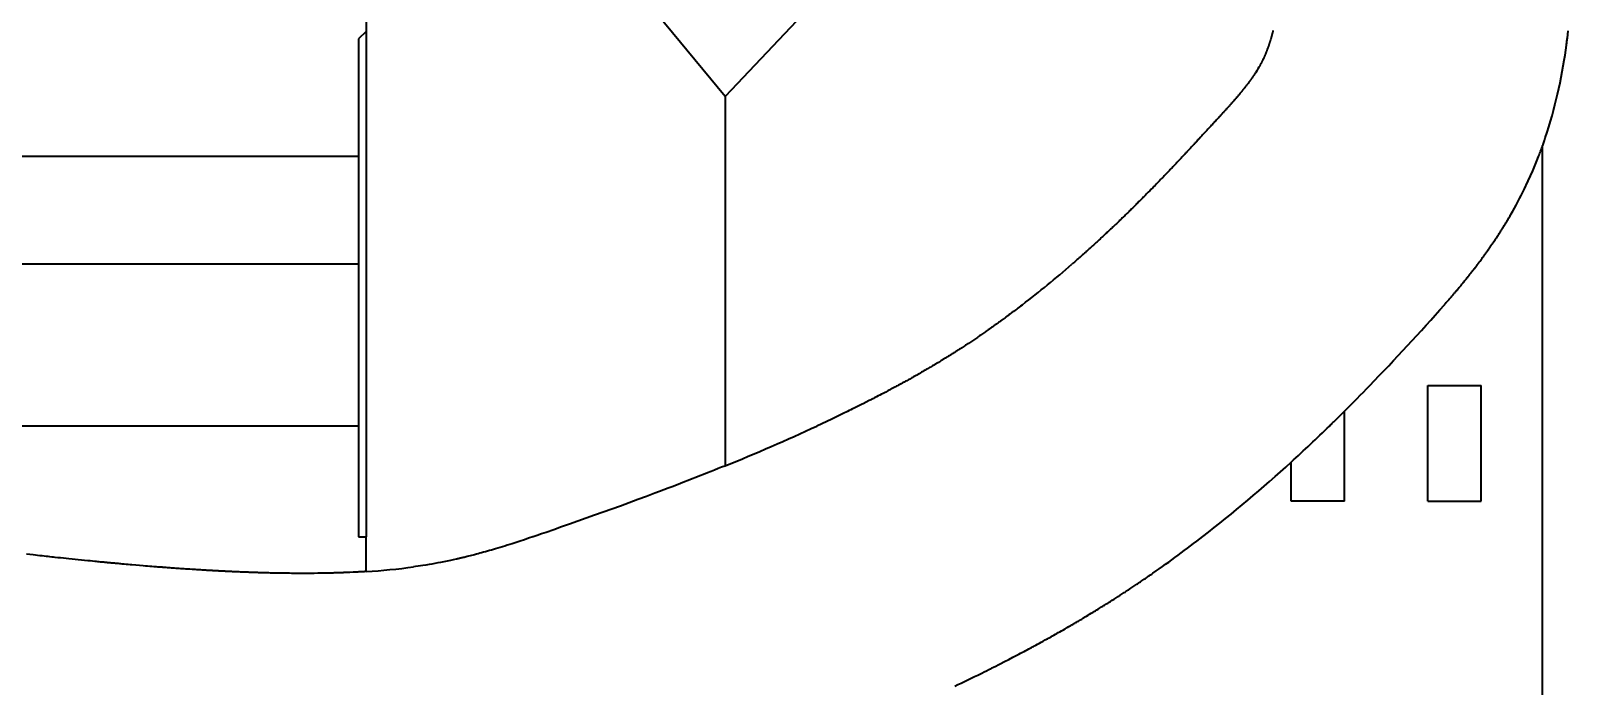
# Model space of a CAD drawing. Header units: millimetres. Extents: x 15 to 415, y 5 to 292.
# Drawn here: x 83.56 to 97.83, y 106.59 to 112.67 of the extents above; entities that cross this region are included whole.
import ezdxf

# ---------------------------------------------------------------- set-up
doc = ezdxf.new("R2010")
doc.units = ezdxf.units.MM
doc.layers.add('Geometries', color=7, linetype='Continuous')

msp = doc.modelspace()

# ---------------------------------------------------------------- linework, layer by layer
at = {"layer": 'Geometries', "linetype": 'Continuous', "lineweight": 40}
for p, q in [((90.0054, 112.0561), (86.745, 116.0102)), ((91.2934, 113.4178), (90.0054, 112.0561)), ((86.6718, 112.9996), (86.6718, 112.6609)), ((86.6718, 112.6609), (86.602, 112.5912)), ((86.6718, 112.6609), (86.6718, 107.9716)), ((86.602, 112.5912), (86.602, 111.4996)), ((90.0054, 112.0561), (90.0054, 108.6301)), ((97.5961, 103.5963), (97.5961, 111.6001)), ((86.602, 111.4996), (73.8955, 111.4996)), ((86.602, 111.4996), (86.602, 110.4996)), ((86.602, 110.4996), (73.1328, 110.4996)), ((86.602, 110.4996), (86.602, 108.9996)), ((96.5313, 109.3767), (96.7151, 109.3767)), ((96.5313, 109.3746), (96.5313, 109.3767)), ((96.5313, 109.3746), (96.6755, 109.3746)), ((96.5313, 108.3017), (96.5313, 109.3746)), ((96.7151, 109.3767), (97.0251, 109.3767)), ((97.0251, 108.3017), (97.0251, 109.3767)), ((95.7557, 108.3017), (95.7557, 109.1362)), ((86.602, 108.9996), (75.8437, 108.9996)), ((86.602, 108.9996), (86.602, 107.9716)), ((95.2611, 108.3017), (95.2611, 108.6644)), ((95.7557, 108.3017), (95.2611, 108.3017)), ((96.5313, 108.3017), (97.0251, 108.3017)), ((86.602, 107.9716), (86.6718, 107.9716)), ((86.6718, 107.6496), (86.6718, 107.9716))]:
    msp.add_line(p, q, dxfattribs=at)
at = {"layer": 'Geometries', "linetype": 'Continuous', "lineweight": 40, "flags": 128}
for points in [[(95.0925, 112.6683), (95.0917, 112.6648), (95.0908, 112.6612), (95.0899, 112.6577), (95.0891, 112.6543), (95.088, 112.6501), (95.087, 112.646), (95.086, 112.6421), (95.0851, 112.6387), (95.0842, 112.6351), (95.0832, 112.6314), (95.0822, 112.6275), (95.0814, 112.6246)], [(97.6131, 111.6486), (97.6214, 111.6731), (97.6382, 111.7243), (97.6543, 111.7755), (97.6696, 111.8266), (97.6842, 111.8777), (97.6979, 111.9277), (97.711, 111.9777), (97.7234, 112.0274), (97.7351, 112.077), (97.7471, 112.1304), (97.7584, 112.1836), (97.7691, 112.2366), (97.7791, 112.2894), (97.7885, 112.3421), (97.7973, 112.3945), (97.8046, 112.4404), (97.8114, 112.4862), (97.8178, 112.5318), (97.8192, 112.5418), (97.8205, 112.5516), (97.8217, 112.561), (97.8229, 112.57), (97.824, 112.5789), (97.8252, 112.5879), (97.8265, 112.5986), (97.8279, 112.6096), (97.8293, 112.621), (97.8307, 112.633), (97.8321, 112.6446), (97.8335, 112.6568), (97.8345, 112.6661)], [(95.0814, 112.6246), (95.0811, 112.6235), (95.08, 112.6195), (95.0791, 112.6164), (95.0784, 112.6136), (95.0777, 112.611), (95.077, 112.6085), (95.0763, 112.6061), (95.0756, 112.6038), (95.075, 112.6015), (95.0714, 112.5889), (95.0707, 112.5867), (95.07, 112.5844), (95.0693, 112.582), (95.0686, 112.5795), (95.0677, 112.5766), (95.0667, 112.5733), (95.0656, 112.5698), (95.0642, 112.5654), (95.0629, 112.5611), (95.0616, 112.5569), (95.0602, 112.5527), (95.0593, 112.5499), (95.0584, 112.547), (95.0574, 112.5442), (95.0566, 112.5416), (95.0558, 112.5392), (95.0551, 112.537), (95.054, 112.5337), (95.0529, 112.5307), (95.0519, 112.5277), (95.0512, 112.5256), (95.0505, 112.5235), (95.0497, 112.5214), (95.049, 112.5192), (95.0481, 112.5168), (95.0472, 112.5142), (95.0461, 112.5112), (95.0441, 112.5056), (95.0421, 112.5002), (95.0401, 112.4948), (95.0391, 112.4921), (95.038, 112.4893), (95.037, 112.4864), (95.036, 112.4839), (95.0351, 112.4816), (95.0343, 112.4795), (95.0331, 112.4764), (95.0319, 112.4734), (95.0307, 112.4704), (95.0298, 112.4681), (95.0289, 112.4658), (95.0279, 112.4634), (95.0268, 112.4608), (95.0256, 112.4578), (95.0239, 112.4537), (95.0222, 112.4496), (95.0205, 112.4456), (95.0191, 112.4423), (95.0176, 112.4389), (95.0161, 112.4353), (95.0145, 112.4318), (95.013, 112.4284), (95.0116, 112.4253), (95.0102, 112.4222), (95.0089, 112.4192), (95.0076, 112.4164), (95.0063, 112.4135), (95.0049, 112.4106), (95.0041, 112.409), (95.0033, 112.4072), (95.0024, 112.4053), (95.0014, 112.4031), (95.0003, 112.4008), (94.9991, 112.3984), (94.998, 112.3961), (94.9962, 112.3923), (94.9944, 112.3886), (94.9925, 112.385), (94.9906, 112.3811), (94.9887, 112.3773), (94.9868, 112.3736), (94.985, 112.3702), (94.9834, 112.3671), (94.9818, 112.3641), (94.9802, 112.3611), (94.9786, 112.358), (94.977, 112.355), (94.9752, 112.3518), (94.9734, 112.3484), (94.9718, 112.3454), (94.97, 112.3423), (94.9683, 112.3391), (94.9665, 112.336), (94.9648, 112.3331), (94.9632, 112.3302), (94.9615, 112.3272), (94.9524, 112.3117), (94.9427, 112.2958), (94.9324, 112.2795), (94.9289, 112.2741), (94.9253, 112.2686), (94.9216, 112.263), (94.9179, 112.2574), (94.9163, 112.255), (94.9147, 112.2526), (94.9132, 112.2504), (94.9117, 112.2482), (94.9102, 112.246), (94.9086, 112.2437), (94.9069, 112.2411), (94.9046, 112.2379), (94.9022, 112.2344), (94.8996, 112.2307), (94.897, 112.227), (94.8944, 112.2233), (94.892, 112.2199), (94.8899, 112.217), (94.8881, 112.2144), (94.8863, 112.212), (94.8846, 112.2096), (94.8828, 112.2071), (94.8808, 112.2043), (94.8787, 112.2015), (94.8766, 112.1987), (94.8745, 112.1958), (94.8723, 112.1928), (94.8698, 112.1895), (94.8671, 112.1859), (94.8643, 112.1821), (94.8611, 112.1779), (94.8581, 112.1739), (94.8553, 112.1702), (94.8527, 112.1668), (94.8501, 112.1635), (94.8475, 112.1601), (94.8446, 112.1563), (94.8417, 112.1526), (94.8386, 112.1487), (94.8356, 112.1448), (94.8326, 112.141), (94.8298, 112.1375), (94.8273, 112.1344), (94.8253, 112.1319), (94.8233, 112.1293), (94.8211, 112.1266), (94.8187, 112.1236), (94.8159, 112.1202), (94.8135, 112.1172), (94.811, 112.1141), (94.8086, 112.1113), (94.8066, 112.1087), (94.8048, 112.1065), (94.8025, 112.1038), (94.8, 112.1007), (94.7971, 112.0972), (94.7942, 112.0937), (94.7913, 112.0903), (94.7886, 112.087), (94.786, 112.0839), (94.7823, 112.0794), (94.7784, 112.0748), (94.7745, 112.0702), (94.7706, 112.0656), (94.7667, 112.061), (94.7639, 112.0577), (94.7613, 112.0547), (94.7588, 112.0517), (94.7557, 112.0482), (94.7522, 112.0441), (94.747, 112.0381), (94.7423, 112.0326), (94.7381, 112.0278), (94.734, 112.0231), (94.7298, 112.0183), (94.7256, 112.0135), (94.7216, 112.0089), (94.7176, 112.0044), (94.7136, 111.9998), (94.7095, 111.9952), (94.7052, 111.9902), (94.7005, 111.9849), (94.6954, 111.9792), (94.69, 111.9731), (94.6846, 111.9671), (94.6795, 111.9613), (94.6733, 111.9543), (94.6675, 111.9479), (94.662, 111.9419), (94.6571, 111.9364), (94.6525, 111.9313), (94.6479, 111.9262), (94.6429, 111.9206), (94.6386, 111.9159), (94.6341, 111.911), (94.6295, 111.9059), (94.6254, 111.9014), (94.6222, 111.8978), (94.6193, 111.8947), (94.6169, 111.892), (94.6149, 111.8898), (94.6132, 111.888), (94.6114, 111.886), (94.6094, 111.8838), (94.6072, 111.8814), (94.6037, 111.8776), (94.6011, 111.8747)], [(94.6011, 111.8747), (94.5998, 111.8733), (94.5955, 111.8686), (94.5908, 111.8634), (94.5856, 111.8578), (94.5801, 111.8518), (94.5742, 111.8454), (94.5679, 111.8386), (94.5612, 111.8313), (94.554, 111.8235), (94.5464, 111.8152), (94.5383, 111.8065), (94.5297, 111.7972), (94.5227, 111.7896), (94.5153, 111.7816), (94.5077, 111.7734), (94.5, 111.7651), (94.4887, 111.7529), (94.4778, 111.7412), (94.4674, 111.73), (94.4575, 111.7193), (94.448, 111.7091), (94.439, 111.6995), (94.4311, 111.6909), (94.4235, 111.6828), (94.4165, 111.6752), (94.4099, 111.6682), (94.4039, 111.6616), (94.3989, 111.6563), (94.3943, 111.6513), (94.3901, 111.6468), (94.3864, 111.6428), (94.3837, 111.6399), (94.3812, 111.6372), (94.3785, 111.6343), (94.3755, 111.6311), (94.3714, 111.6267), (94.3669, 111.6219), (94.362, 111.6165), (94.3565, 111.6106), (94.3507, 111.6044), (94.345, 111.5983), (94.3358, 111.5883), (94.3269, 111.5786), (94.3232, 111.5747), (94.3192, 111.5704), (94.3148, 111.5657), (94.3101, 111.5605), (94.3048, 111.5549), (94.2993, 111.5489), (94.294, 111.5432), (94.2889, 111.5378), (94.2842, 111.5327), (94.2796, 111.5278), (94.2754, 111.5233), (94.2708, 111.5184), (94.2666, 111.5139), (94.2627, 111.5097), (94.2588, 111.5055), (94.2549, 111.5014), (94.2533, 111.4996)], [(97.5961, 111.6001), (97.5968, 111.602), (97.6003, 111.612), (97.6038, 111.6219), (97.6131, 111.6486)], [(94.2533, 111.4996), (94.2475, 111.4934), (94.2401, 111.4856), (94.2274, 111.472), (94.2149, 111.4588), (94.2077, 111.451), (94.2005, 111.4434), (94.1933, 111.4358), (94.1862, 111.4283), (94.1785, 111.4202), (94.1704, 111.4116), (94.163, 111.4038), (94.1553, 111.3958), (94.1475, 111.3875), (94.1394, 111.379), (94.1312, 111.3703), (94.1227, 111.3615), (94.1144, 111.3528), (94.1057, 111.3438), (94.0976, 111.3353), (94.09, 111.3273), (94.0826, 111.3196), (94.075, 111.3118), (94.0667, 111.3032), (94.0582, 111.2943), (94.0493, 111.2851), (94.04, 111.2755), (94.0303, 111.2655), (94.0203, 111.2552), (94.0088, 111.2433), (93.9975, 111.2318), (93.9867, 111.2207), (93.9761, 111.2099), (93.9622, 111.1957), (93.9485, 111.1818), (93.9352, 111.1683), (93.929, 111.162), (93.9228, 111.1557), (93.9164, 111.1492), (93.9096, 111.1424), (93.9025, 111.1352), (93.8958, 111.1285), (93.8888, 111.1214), (93.8817, 111.1143), (93.8749, 111.1075), (93.8684, 111.101), (93.8623, 111.0949), (93.8564, 111.0891), (93.8509, 111.0835), (93.8454, 111.0781), (93.8376, 111.0703), (93.8297, 111.0624), (93.8216, 111.0544), (93.8132, 111.0461), (93.8044, 111.0374), (93.7966, 111.0297), (93.7884, 111.0216), (93.78, 111.0134), (93.7719, 111.0053), (93.7641, 110.9977), (93.7566, 110.9904), (93.7499, 110.9839), (93.7436, 110.9776), (93.7371, 110.9713), (93.7304, 110.9648), (93.7235, 110.9581), (93.7159, 110.9507), (93.7082, 110.9433), (93.7009, 110.9362), (93.6939, 110.9294), (93.6871, 110.9229), (93.6804, 110.9164), (93.672, 110.9083), (93.6632, 110.8999), (93.6541, 110.8912), (93.6453, 110.8827), (93.6384, 110.8762), (93.6318, 110.8698), (93.6254, 110.8637), (93.6185, 110.8572), (93.6112, 110.8502), (93.6061, 110.8454), (93.6009, 110.8404), (93.5954, 110.8353), (93.5897, 110.8299), (93.5839, 110.8244), (93.5784, 110.8192), (93.5727, 110.8139), (93.5676, 110.809), (93.5629, 110.8046), (93.5587, 110.8007), (93.5551, 110.7973), (93.5515, 110.7939), (93.5475, 110.7901), (93.543, 110.7859), (93.5381, 110.7814), (93.5317, 110.7754), (93.5249, 110.7691), (93.5182, 110.7628), (93.5114, 110.7565), (93.5046, 110.7502), (93.4977, 110.7438), (93.4874, 110.7343), (93.4778, 110.7254), (93.4688, 110.7171), (93.4605, 110.7095), (93.452, 110.7017), (93.443, 110.6935), (93.4335, 110.6848), (93.4258, 110.6778), (93.4184, 110.6711), (93.4113, 110.6646), (93.4044, 110.6584), (93.3977, 110.6524), (93.3922, 110.6473), (93.3862, 110.642), (93.38, 110.6363), (93.3734, 110.6304), (93.3667, 110.6244), (93.3614, 110.6196), (93.3565, 110.6152), (93.352, 110.6112), (93.3478, 110.6075), (93.3441, 110.6041), (93.3402, 110.6006), (93.3351, 110.5962), (93.3297, 110.5913), (93.3238, 110.5861), (93.3175, 110.5804), (93.3108, 110.5745), (93.3044, 110.5689), (93.2983, 110.5635), (93.2925, 110.5584), (93.287, 110.5535), (93.2815, 110.5487), (93.2758, 110.5437), (93.2697, 110.5383), (93.2631, 110.5325), (93.256, 110.5263), (93.2485, 110.5198), (93.2403, 110.5126), (93.2326, 110.5059), (93.2254, 110.4996)], [(97.4447, 111.2346), (97.4635, 111.2748), (97.4844, 111.321), (97.5045, 111.3669), (97.5239, 111.4126), (97.5424, 111.4582), (97.5587, 111.4996)], [(96.9935, 110.4997), (96.9976, 110.5051), (97.0023, 110.5112), (97.0069, 110.5174), (97.0116, 110.5236), (97.0167, 110.5304), (97.0223, 110.538), (97.0282, 110.5459), (97.0339, 110.5537), (97.0398, 110.5617), (97.0455, 110.5695), (97.0508, 110.5768), (97.0556, 110.5833), (97.0601, 110.5896), (97.0646, 110.5958), (97.0691, 110.6021), (97.0719, 110.606), (97.0748, 110.61), (97.0776, 110.614), (97.0804, 110.618), (97.0835, 110.6223), (97.0877, 110.6282), (97.0923, 110.6347), (97.0972, 110.6418), (97.1022, 110.6489), (97.1061, 110.6545), (97.11, 110.66), (97.1136, 110.6653), (97.117, 110.6702), (97.1202, 110.6748), (97.1231, 110.679), (97.1257, 110.6828), (97.1283, 110.6866), (97.131, 110.6905), (97.1337, 110.6945), (97.1364, 110.6985), (97.1392, 110.7026), (97.1478, 110.7153), (97.1562, 110.7279), (97.1599, 110.7334), (97.1639, 110.7394), (97.1683, 110.746), (97.173, 110.7533), (97.1781, 110.761), (97.1833, 110.7689), (97.1886, 110.7771), (97.1937, 110.785), (97.1992, 110.7936), (97.2044, 110.8016), (97.2091, 110.8091), (97.2135, 110.8161), (97.2177, 110.8227), (97.2219, 110.8294), (97.2261, 110.8361), (97.2308, 110.8437), (97.2358, 110.8517), (97.2409, 110.8599), (97.2459, 110.8681), (97.2509, 110.8763), (97.2562, 110.885), (97.2614, 110.8937), (97.2664, 110.9019), (97.271, 110.9097), (97.2756, 110.9173), (97.28, 110.9248), (97.2843, 110.9321), (97.2889, 110.94), (97.2939, 110.9484), (97.299, 110.9573), (97.3043, 110.9665), (97.3198, 110.9939), (97.335, 111.0209), (97.3496, 111.0476), (97.3662, 111.0785), (97.3823, 111.109), (97.3978, 111.1391), (97.4128, 111.1689), (97.4275, 111.1987), (97.4418, 111.2284), (97.4447, 111.2346)], [(96.6848, 110.1243), (96.6877, 110.1276), (96.6922, 110.1327), (96.6971, 110.1383), (96.7023, 110.1443), (96.7079, 110.1507), (96.7134, 110.157), (96.7185, 110.1628), (96.7233, 110.1684), (96.7278, 110.1736), (96.732, 110.1785), (96.7359, 110.1829), (96.74, 110.1877), (96.7444, 110.1929), (96.7491, 110.1983), (96.7536, 110.2035), (96.7577, 110.2084), (96.7616, 110.2128), (96.7651, 110.2169), (96.7694, 110.222), (96.7736, 110.227), (96.7778, 110.2319), (96.782, 110.2368), (96.7861, 110.2417), (96.7905, 110.2468), (96.7952, 110.2524), (96.7991, 110.257), (96.8032, 110.262), (96.8077, 110.2673), (96.8124, 110.2729), (96.8174, 110.2789), (96.8227, 110.2853), (96.8279, 110.2915), (96.8335, 110.2982), (96.8387, 110.3044), (96.8434, 110.3101), (96.8478, 110.3155), (96.8519, 110.3205), (96.8557, 110.3252), (96.8592, 110.3293), (96.8628, 110.3338), (96.8667, 110.3386), (96.8709, 110.3437), (96.8753, 110.3491), (96.8795, 110.3543), (96.884, 110.3598), (96.8886, 110.3655), (96.8932, 110.3713), (96.8974, 110.3765), (96.9012, 110.3812), (96.9045, 110.3854), (96.9072, 110.3887), (96.9102, 110.3925), (96.9136, 110.3967), (96.9173, 110.4014), (96.9214, 110.4066), (96.9253, 110.4115), (96.929, 110.4162), (96.9329, 110.4211), (96.9364, 110.4257), (96.9396, 110.4297), (96.9426, 110.4335), (96.9456, 110.4373), (96.9485, 110.441), (96.9512, 110.4445), (96.954, 110.4481), (96.9571, 110.4521), (96.9604, 110.4564), (96.964, 110.461), (96.9701, 110.469), (96.9761, 110.4768), (96.9819, 110.4844), (96.9875, 110.4917), (96.9928, 110.4987), (96.9935, 110.4997)], [(92.7666, 110.1247), (92.7628, 110.1217), (92.7498, 110.1118), (92.7366, 110.1017), (92.7236, 110.0918), (92.7138, 110.0844), (92.7041, 110.0771), (92.6944, 110.0698), (92.6843, 110.0621), (92.6782, 110.0576), (92.672, 110.0529), (92.6656, 110.0482), (92.6597, 110.0437), (92.6542, 110.0397), (92.6492, 110.036), (92.6448, 110.0326), (92.6407, 110.0297), (92.636, 110.0262), (92.631, 110.0224), (92.6254, 110.0184), (92.6195, 110.014), (92.6131, 110.0093), (92.6046, 110.003), (92.5961, 109.9968), (92.588, 109.9908), (92.5801, 109.9851), (92.5742, 109.9808), (92.5682, 109.9764), (92.5619, 109.9719), (92.5552, 109.967), (92.5479, 109.9618), (92.5404, 109.9563), (92.5326, 109.9508), (92.5255, 109.9456), (92.519, 109.941), (92.5143, 109.9376), (92.51, 109.9346), (92.5059, 109.9317), (92.5016, 109.9286), (92.4969, 109.9252), (92.4913, 109.9212), (92.4852, 109.9169), (92.4788, 109.9124), (92.4723, 109.9078), (92.466, 109.9034), (92.4599, 109.8991), (92.4541, 109.895), (92.4484, 109.891), (92.4391, 109.8845), (92.4303, 109.8784), (92.4218, 109.8724), (92.4135, 109.8667), (92.4051, 109.8609), (92.3963, 109.8548), (92.3876, 109.8488), (92.3786, 109.8426), (92.3691, 109.8361), (92.3592, 109.8293), (92.3487, 109.8222), (92.3396, 109.816), (92.3301, 109.8096), (92.3202, 109.8029), (92.3106, 109.7965), (92.3015, 109.7904), (92.2931, 109.7847), (92.2837, 109.7785), (92.2743, 109.7723), (92.2645, 109.7658), (92.2544, 109.7591), (92.2468, 109.7541), (92.2387, 109.7487), (92.2302, 109.7432), (92.2213, 109.7374), (92.2123, 109.7315), (92.2039, 109.726), (92.1961, 109.721), (92.1888, 109.7163), (92.1821, 109.712), (92.1749, 109.7073), (92.1678, 109.7027), (92.1602, 109.6979), (92.1523, 109.6928), (92.144, 109.6875), (92.1353, 109.682), (92.128, 109.6774), (92.1208, 109.6728), (92.1139, 109.6685), (92.1072, 109.6643), (92.1008, 109.6602), (92.094, 109.656), (92.0869, 109.6515), (92.0799, 109.6472), (92.0726, 109.6427), (92.065, 109.6379), (92.0575, 109.6332), (92.0505, 109.6289), (92.0441, 109.625), (92.0391, 109.6219), (92.0345, 109.6191), (92.0301, 109.6164), (92.0253, 109.6135), (92.0202, 109.6104), (92.013, 109.6059), (92.0051, 109.6011), (91.9968, 109.5961), (91.9857, 109.5894), (91.9747, 109.5828), (91.967, 109.5782)], [(91.967, 109.5782), (91.9638, 109.5762), (91.953, 109.5698), (91.9425, 109.5636), (91.9326, 109.5577), (91.9232, 109.5521), (91.9143, 109.5469), (91.9048, 109.5413), (91.8948, 109.5354), (91.8841, 109.5292), (91.8733, 109.5229), (91.8621, 109.5164), (91.8511, 109.51), (91.8402, 109.5038), (91.8296, 109.4976), (91.8191, 109.4916), (91.8071, 109.4848), (91.7956, 109.4782), (91.7847, 109.4721), (91.7744, 109.4662), (91.7679, 109.4626), (91.7612, 109.4588), (91.7539, 109.4547), (91.7461, 109.4503), (91.7378, 109.4456), (91.7289, 109.4406), (91.7201, 109.4357), (91.7108, 109.4305), (91.701, 109.4251), (91.6914, 109.4198), (91.682, 109.4146), (91.6675, 109.4066), (91.6534, 109.3989), (91.6398, 109.3915), (91.6268, 109.3844), (91.6169, 109.379), (91.6074, 109.3738), (91.5984, 109.369), (91.59, 109.3645), (91.5821, 109.3602), (91.5748, 109.3563), (91.5682, 109.3527), (91.5622, 109.3495), (91.5567, 109.3466), (91.551, 109.3435), (91.545, 109.3403), (91.5366, 109.3358), (91.5276, 109.331), (91.5179, 109.3259), (91.5076, 109.3204), (91.4965, 109.3146), (91.4848, 109.3084), (91.4725, 109.3019), (91.4581, 109.2944), (91.4431, 109.2866), (91.4272, 109.2783), (91.4106, 109.2697), (91.3932, 109.2607), (91.3848, 109.2564), (91.3763, 109.252), (91.3675, 109.2475), (91.3591, 109.2432), (91.3512, 109.2392), (91.344, 109.2355), (91.3378, 109.2323), (91.3321, 109.2295), (91.3271, 109.2269), (91.3226, 109.2246), (91.3186, 109.2226), (91.3137, 109.2201), (91.3089, 109.2177), (91.3038, 109.2151), (91.2984, 109.2124), (91.2928, 109.2095), (91.2869, 109.2066), (91.2768, 109.2015), (91.266, 109.1961), (91.2546, 109.1903), (91.2424, 109.1843), (91.2296, 109.1779), (91.2161, 109.1712), (91.2027, 109.1645), (91.1887, 109.1576), (91.1741, 109.1504), (91.1588, 109.1429), (91.143, 109.1351), (91.1021, 109.1152)], [(91.1021, 109.1152), (91.0949, 109.1117), (91.0459, 109.0881), (90.996, 109.0642), (90.9508, 109.0428), (90.9048, 109.0212), (90.8585, 108.9996)], [(95.6169, 108.9997), (95.6238, 109.0063), (95.6321, 109.0144), (95.6405, 109.0226), (95.6492, 109.0311), (95.6582, 109.0399), (95.6675, 109.049), (95.6767, 109.058), (95.6855, 109.0667), (95.694, 109.075), (95.702, 109.083), (95.7099, 109.0908), (95.7406, 109.1211), (95.7483, 109.1288), (95.7557, 109.1362)], [(90.0054, 108.6302), (90.0015, 108.6286), (89.9715, 108.6164), (89.9407, 108.604), (89.9083, 108.591), (89.875, 108.5777), (89.841, 108.5642), (89.8062, 108.5504), (89.7707, 108.5363), (89.7343, 108.522), (89.6993, 108.5084), (89.6637, 108.4945), (89.6273, 108.4804), (89.5903, 108.4661), (89.5526, 108.4516), (89.5143, 108.4369), (89.4753, 108.422), (89.4356, 108.407), (89.3953, 108.3917), (89.3544, 108.3763), (89.274, 108.3463), (89.1939, 108.3165), (89.113, 108.2868), (89.0326, 108.2574), (88.9525, 108.2283), (88.8729, 108.1997), (88.7939, 108.1714), (88.7154, 108.1434), (88.6375, 108.1159), (88.5602, 108.0887), (88.4873, 108.0632), (88.415, 108.038), (88.3434, 108.0132), (88.3018, 107.9988), (88.2608, 107.9848), (88.2218, 107.9716)], [(88.2218, 107.9716), (88.2205, 107.9711), (88.1808, 107.9578), (88.1418, 107.9448), (88.1034, 107.9322), (88.0656, 107.9199), (88.0283, 107.908), (88.0051, 107.9006), (87.9822, 107.8934), (87.9595, 107.8864), (87.9376, 107.8796), (87.9163, 107.8731), (87.895, 107.8667), (87.8743, 107.8605), (87.8544, 107.8546), (87.8351, 107.849), (87.8164, 107.8436), (87.7984, 107.8384), (87.781, 107.8335), (87.7625, 107.8283), (87.7448, 107.8234), (87.7278, 107.8188), (87.7114, 107.8144), (87.6958, 107.8102), (87.6799, 107.806), (87.6648, 107.8021), (87.6504, 107.7984), (87.6367, 107.7949), (87.6238, 107.7916), (87.6115, 107.7886), (87.6013, 107.7861), (87.5916, 107.7837), (87.582, 107.7814), (87.5696, 107.7784), (87.5677, 107.7779), (87.566, 107.7776), (87.565, 107.7773), (87.5644, 107.7772), (87.5635, 107.777), (87.562, 107.7766), (87.56, 107.7761), (87.5576, 107.7756), (87.5542, 107.7748), (87.5502, 107.7738), (87.5456, 107.7727), (87.5404, 107.7715), (87.5345, 107.7702), (87.5282, 107.7687), (87.5213, 107.7671), (87.514, 107.7655), (87.5066, 107.7638), (87.4806, 107.758), (87.4548, 107.7525), (87.4243, 107.7461), (87.394, 107.7399), (87.3639, 107.734), (87.3371, 107.729), (87.3105, 107.7241), (87.2836, 107.7194), (87.2561, 107.7147), (87.228, 107.7101), (87.1992, 107.7055), (87.1772, 107.7022), (87.1548, 107.6989), (87.132, 107.6956), (87.113, 107.693)], [(86.6718, 107.6496), (86.6683, 107.6494), (86.6596, 107.6489), (86.6524, 107.6484), (86.6451, 107.648), (86.6379, 107.6475), (86.6306, 107.6471), (86.6237, 107.6467), (86.6176, 107.6464), (86.6124, 107.6461), (86.6079, 107.6458), (86.604, 107.6456), (86.6007, 107.6454), (86.5974, 107.6452), (86.5927, 107.645), (86.5873, 107.6447), (86.5814, 107.6444), (86.5748, 107.644), (86.5677, 107.6437), (86.5599, 107.6433), (86.5516, 107.6429), (86.522, 107.6415), (86.4915, 107.6402), (86.4846, 107.6399), (86.4776, 107.6397), (86.4709, 107.6394), (86.4649, 107.6392), (86.4594, 107.639), (86.4545, 107.6388), (86.4502, 107.6386), (86.447, 107.6385), (86.4443, 107.6384), (86.4415, 107.6383), (86.4385, 107.6382), (86.4352, 107.6381), (86.4317, 107.638), (86.4257, 107.6378), (86.4191, 107.6376), (86.4119, 107.6373), (86.4049, 107.6371), (86.3974, 107.6369), (86.3896, 107.6367), (86.3818, 107.6364), (86.3739, 107.6362), (86.3659, 107.636), (86.3416, 107.6354), (86.3167, 107.6348), (86.3101, 107.6347), (86.3039, 107.6346), (86.2981, 107.6344), (86.2929, 107.6343), (86.2882, 107.6343), (86.2839, 107.6342), (86.2799, 107.6341), (86.2764, 107.634), (86.2731, 107.634), (86.2695, 107.6339), (86.2655, 107.6339), (86.2612, 107.6338), (86.2565, 107.6337), (86.2495, 107.6336), (86.2417, 107.6335), (86.2333, 107.6334), (86.2241, 107.6333), (86.1901, 107.6329), (86.1564, 107.6326), (86.1484, 107.6326), (86.1405, 107.6326), (86.1325, 107.6325), (86.1249, 107.6325), (86.1179, 107.6325), (86.1115, 107.6324), (86.1061, 107.6324), (86.1013, 107.6324), (86.0971, 107.6324), (86.0934, 107.6324), (86.0898, 107.6324), (86.0837, 107.6324), (86.0767, 107.6324), (86.0689, 107.6324), (86.0602, 107.6324), (86.0506, 107.6325), (86.0402, 107.6325), (86.0203, 107.6326), (86.0002, 107.6327), (85.9799, 107.6329), (85.9594, 107.6331), (85.9388, 107.6333), (85.9179, 107.6336), (85.9078, 107.6337), (85.8981, 107.6339), (85.889, 107.634), (85.8806, 107.6341), (85.8728, 107.6343), (85.8658, 107.6344), (85.8595, 107.6345), (85.8537, 107.6346), (85.8487, 107.6347), (85.8451, 107.6348), (85.8413, 107.6348), (85.8371, 107.6349), (85.8323, 107.635), (85.8271, 107.6351), (85.8215, 107.6352), (85.8154, 107.6354), (85.8088, 107.6355), (85.8018, 107.6357), (85.785, 107.636), (85.7682, 107.6364), (85.7512, 107.6369), (85.7342, 107.6373), (85.717, 107.6378), (85.6998, 107.6383), (85.6826, 107.6388), (85.6721, 107.6391), (85.6624, 107.6394), (85.6534, 107.6397), (85.6451, 107.64), (85.6375, 107.6402), (85.6307, 107.6404), (85.6266, 107.6406), (85.6228, 107.6407), (85.6192, 107.6408), (85.6151, 107.641), (85.6102, 107.6411), (85.6045, 107.6413), (85.598, 107.6416), (85.5917, 107.6418), (85.5849, 107.642), (85.5774, 107.6423), (85.5693, 107.6426), (85.561, 107.6429), (85.5529, 107.6432), (85.5449, 107.6435), (85.5371, 107.6439), (85.5214, 107.6445), (85.5064, 107.6451), (85.4922, 107.6457), (85.4784, 107.6463), (85.4654, 107.6468), (85.4533, 107.6474), (85.4421, 107.6479), (85.4316, 107.6483), (85.4214, 107.6488), (85.4061, 107.6495), (85.3915, 107.6502), (85.3778, 107.6509), (85.3712, 107.6512), (85.3649, 107.6515), (85.3586, 107.6518), (85.3518, 107.6521), (85.3443, 107.6525), (85.336, 107.6529), (85.3291, 107.6533), (85.3217, 107.6537), (85.3138, 107.6541), (85.3056, 107.6545), (85.2973, 107.6549), (85.2895, 107.6553), (85.2814, 107.6558), (85.2739, 107.6562), (85.2669, 107.6565), (85.2604, 107.6569), (85.2545, 107.6572), (85.2489, 107.6575), (85.2431, 107.6578), (85.2344, 107.6583), (85.2248, 107.6589), (85.2143, 107.6595), (85.203, 107.6601), (85.1933, 107.6607), (85.183, 107.6613), (85.1722, 107.6619), (85.1613, 107.6625), (85.1507, 107.6632), (85.1372, 107.664), (85.1242, 107.6648), (85.1116, 107.6656), (85.0998, 107.6663), (85.0885, 107.667), (85.0776, 107.6677), (85.0672, 107.6683), (85.057, 107.669), (85.0363, 107.6703), (85.0149, 107.6717), (84.9991, 107.6728), (84.9829, 107.6739), (84.9668, 107.675), (84.9512, 107.676), (84.9361, 107.6771), (84.9216, 107.6781), (84.9076, 107.6791), (84.8935, 107.6801), (84.879, 107.6811), (84.8639, 107.6822), (84.8518, 107.6831), (84.8393, 107.684), (84.8266, 107.685), (84.8144, 107.6859), (84.8028, 107.6867), (84.7938, 107.6874), (84.7851, 107.6881), (84.7769, 107.6887), (84.7691, 107.6893), (84.7618, 107.6899), (84.7549, 107.6904), (84.7478, 107.6909), (84.7374, 107.6917), (84.7263, 107.6926), (84.7143, 107.6935), (84.7016, 107.6945), (84.6824, 107.6961), (84.6628, 107.6976), (84.643, 107.6992), (84.623, 107.7009), (84.6026, 107.7026), (84.5682, 107.7054), (84.533, 107.7084), (84.4972, 107.7115), (84.48, 107.713), (84.4628, 107.7145), (84.4451, 107.716), (84.4267, 107.7177), (84.4075, 107.7194), (84.3957, 107.7204), (84.3836, 107.7215), (84.3712, 107.7227), (84.3585, 107.7238), (84.346, 107.725), (84.3342, 107.726), (84.3236, 107.727), (84.3136, 107.7279), (84.3041, 107.7288), (84.2952, 107.7296), (84.2868, 107.7304), (84.279, 107.7312), (84.2717, 107.7318), (84.265, 107.7325), (84.2588, 107.7331), (84.253, 107.7336), (84.245, 107.7344), (84.2365, 107.7352), (84.2276, 107.736), (84.2169, 107.737), (84.2056, 107.7381), (84.1937, 107.7393), (84.1812, 107.7405), (84.1681, 107.7417), (84.1544, 107.7431), (84.1321, 107.7452), (84.1101, 107.7474), (84.0884, 107.7495), (84.0577, 107.7526), (84.0276, 107.7556), (83.9983, 107.7586), (83.9695, 107.7615), (83.941, 107.7645), (83.9129, 107.7674), (83.8868, 107.7701), (83.861, 107.7728), (83.8355, 107.7755), (83.8104, 107.7782), (83.7856, 107.7808), (83.7697, 107.7825), (83.7533, 107.7843), (83.7363, 107.7861), (83.7187, 107.788), (83.7005, 107.79), (83.6818, 107.7921), (83.6624, 107.7942), (83.6426, 107.7964), (83.5805, 107.8033), (83.5188, 107.8102)], [(92.4833, 106.7548), (92.4972, 106.7617), (92.5185, 106.7725), (92.5397, 106.7833), (92.5608, 106.794), (92.6003, 106.8142), (92.6394, 106.8343), (92.6779, 106.8543), (92.6959, 106.8637), (92.7137, 106.873), (92.7315, 106.8823), (92.7488, 106.8914), (92.7654, 106.9002), (92.7814, 106.9087), (92.7968, 106.9169), (92.8116, 106.9248), (92.8258, 106.9324), (92.8393, 106.9397), (92.8495, 106.9451), (92.8593, 106.9504), (92.8691, 106.9557), (92.879, 106.9611), (92.8892, 106.9666), (92.906, 106.9757), (92.9234, 106.9852), (92.9411, 106.9949), (92.9582, 107.0043), (92.9686, 107.01), (92.9788, 107.0156), (92.9888, 107.0211), (92.9985, 107.0265), (93.0084, 107.032), (93.0201, 107.0385), (93.0323, 107.0453), (93.0451, 107.0525), (93.0584, 107.0599), (93.0718, 107.0675), (93.0853, 107.0751), (93.099, 107.0828), (93.1127, 107.0906), (93.1294, 107.1001), (93.1462, 107.1097), (93.1634, 107.1195), (93.1808, 107.1296), (93.1985, 107.1398), (93.2163, 107.1501), (93.2264, 107.156), (93.236, 107.1616), (93.2452, 107.1669), (93.2538, 107.172), (93.262, 107.1768), (93.2698, 107.1813), (93.2775, 107.1859), (93.2857, 107.1907), (93.2955, 107.1965), (93.306, 107.2027), (93.317, 107.2092), (93.3282, 107.2159), (93.3392, 107.2225), (93.3501, 107.229), (93.3609, 107.2355), (93.3755, 107.2443), (93.3904, 107.2532), (93.4058, 107.2625), (93.4216, 107.2721), (93.4331, 107.2792), (93.4451, 107.2865), (93.4576, 107.2941), (93.4706, 107.3021), (93.4811, 107.3086), (93.4918, 107.3152), (93.5019, 107.3215), (93.5115, 107.3274), (93.5208, 107.3332), (93.5295, 107.3387), (93.5378, 107.3438), (93.5455, 107.3486), (93.5526, 107.3531), (93.5595, 107.3574), (93.5664, 107.3618), (93.5827, 107.3721), (93.5995, 107.3827), (93.6166, 107.3936), (93.6267, 107.4001), (93.6364, 107.4063), (93.6455, 107.4122), (93.6542, 107.4177), (93.6605, 107.4218), (93.6675, 107.4263), (93.675, 107.4312), (93.6833, 107.4365), (93.6922, 107.4423), (93.7014, 107.4483), (93.7103, 107.4541), (93.7189, 107.4597), (93.727, 107.4651), (93.735, 107.4703), (93.7426, 107.4753), (93.7498, 107.48), (93.7572, 107.4849), (93.7648, 107.4899), (93.7726, 107.4951), (93.7807, 107.5005), (93.7903, 107.5069), (93.8001, 107.5134), (93.8095, 107.5197), (93.8185, 107.5257), (93.8272, 107.5315), (93.8355, 107.5371), (93.8418, 107.5413), (93.8481, 107.5456), (93.8549, 107.5502), (93.8622, 107.5551), (93.87, 107.5604), (93.8782, 107.5659), (93.8876, 107.5724), (93.8976, 107.5792), (93.9077, 107.5861), (93.9174, 107.5927), (93.9268, 107.5992), (93.9358, 107.6053), (93.9444, 107.6113), (93.9557, 107.6191), (93.9664, 107.6265), (93.9764, 107.6334), (93.9773, 107.6341)], [(92.3829, 106.7047), (92.3899, 106.7082), (92.4108, 106.7186), (92.4323, 106.7292), (92.4541, 106.7401), (92.4757, 106.7509), (92.4833, 106.7548)]]:
    msp.add_lwpolyline(points, dxfattribs=at)
at = {"layer": 'Geometries', "linetype": 'Continuous', "lineweight": 40}
for centre, radius, start, end in [((93.8175, 112.9482), 4.0119, 338.83365, 340.36467), ((86.6881, 118.0291), 9.9714, 307.56021, 310.96517), ((78.054, 126.6738), 24.9197, 316.03676, 318.3858), ((82.9507, 121.999), 18.1499, 314.87114, 315.92824), ((96.6755, 109.7496), 0.375, 270, 276.07471), ((82.857, 126.3043), 19.065, 292.0211, 294.81518), ((84.9625, 119.9522), 15.2799, 312.3764, 314.20966), ((86.4593, 118.2898), 13.043, 307.73429, 312.44111), ((87.3672, 117.1335), 11.5729, 304.83207, 307.68301), ((86.2783, 113.9205), 6.2832, 273.59006, 277.63384), ((84.8126, 122.0368), 17.0992, 295.36289, 296.2782)]:
    msp.add_arc(centre, radius, start, end, dxfattribs=at)

doc.saveas('drawing.dxf')
